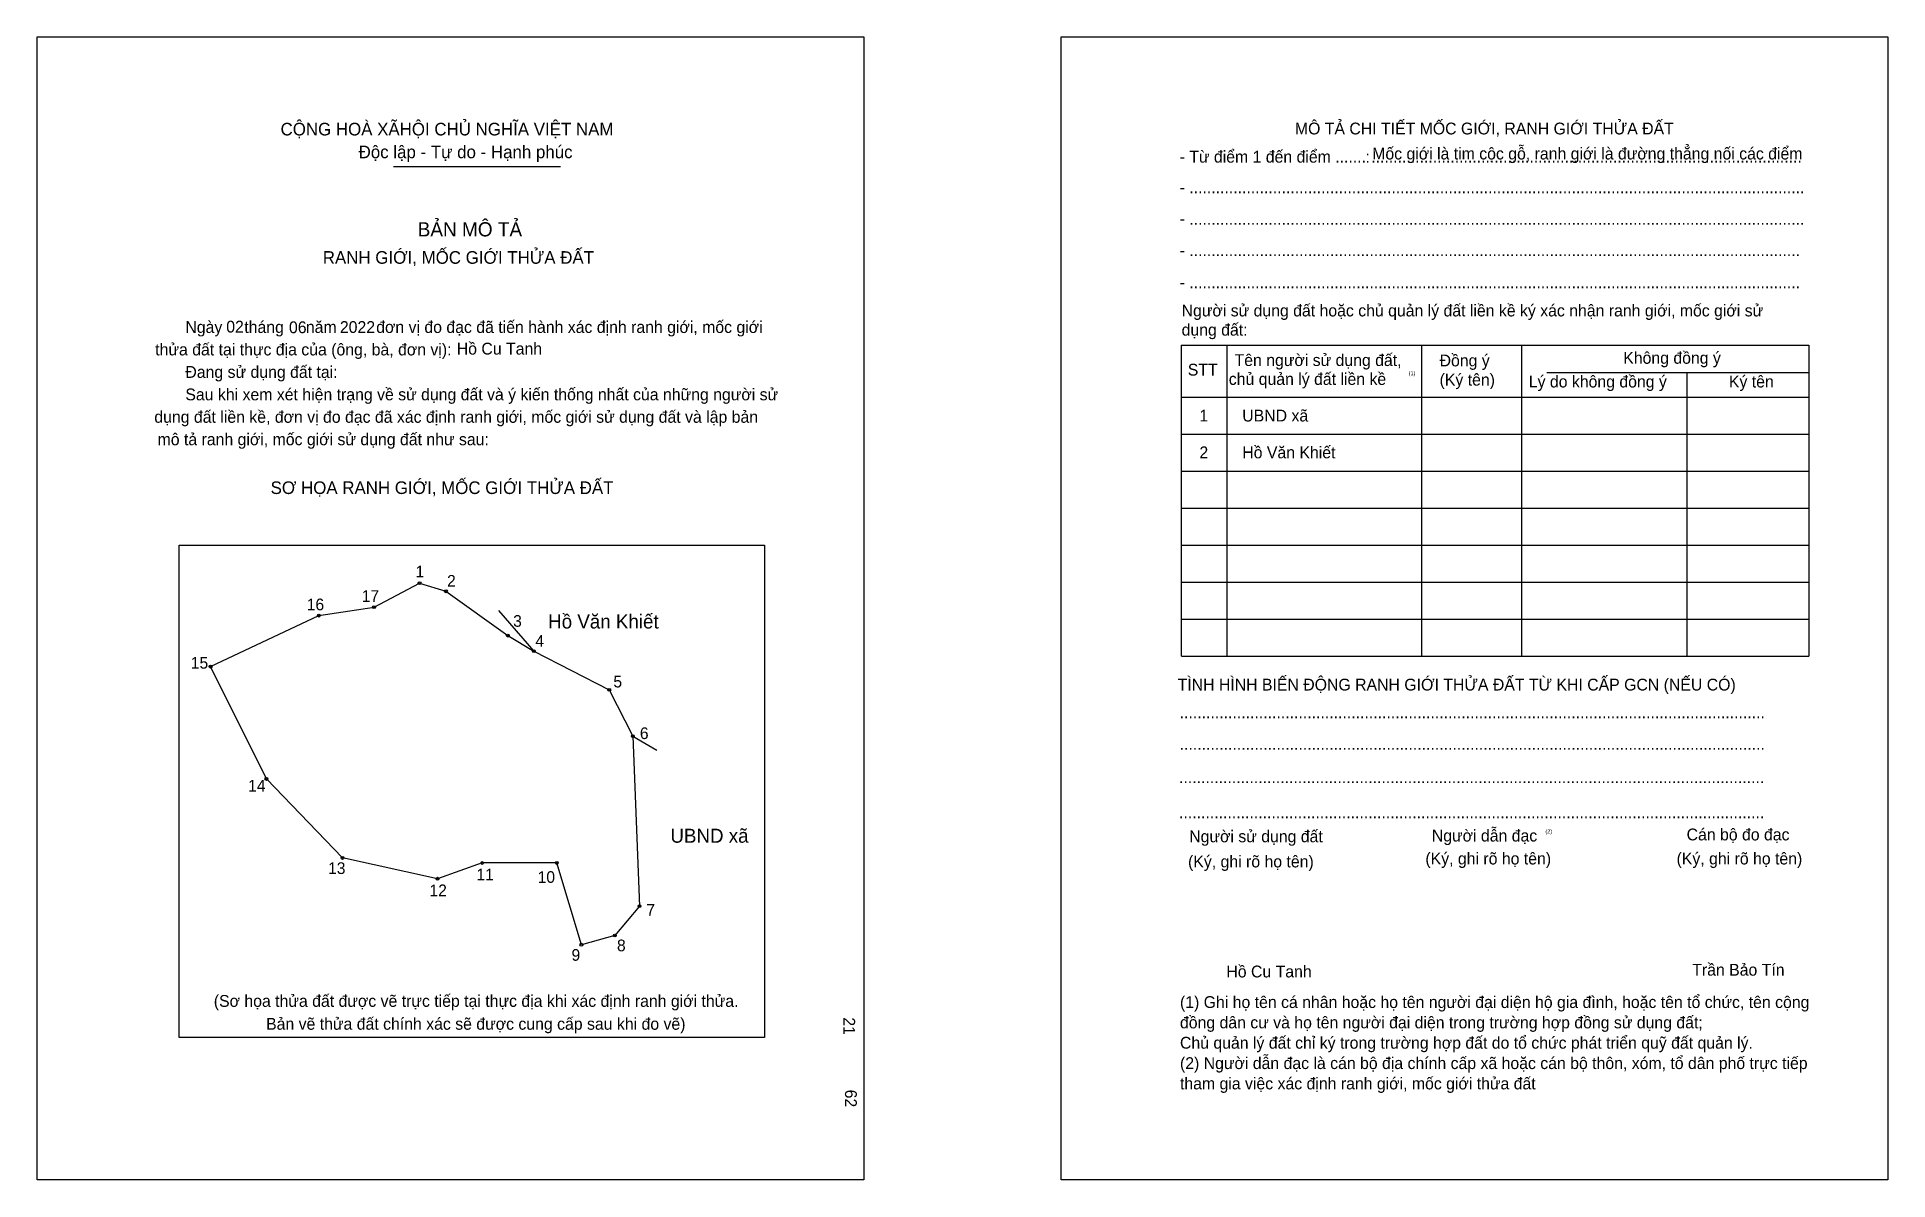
# Model space of a CAD drawing. Extents: x 547148 to 547825, y 1824891 to 1825309.
import ezdxf

# ---------------------------------------------------------------- set-up
doc = ezdxf.new("R2010")
doc.units = 0
for name, color, linetype in [('bmtKhungInTrang1', 7, 'Continuous'), ('bmtKhungInTrang2', 7, 'Continuous'), ('bmtNoiDung', 7, 'Continuous'), ('bmtTemplate', 7, 'Continuous'), ('CanhThua', 7, 'Continuous'), ('MocDinhThua', 7, 'Continuous'), ('RauThua', 7, 'Continuous'), ('SoHieuDinhThua', 7, 'Continuous'), ('TenChuLanCan', 7, 'Continuous')]:
    doc.layers.add(name, color=color, linetype=linetype)

msp = doc.modelspace()

# ---------------------------------------------------------------- linework, layer by layer
at = {"layer": 'bmtKhungInTrang1'}
msp.add_lwpolyline([(547148.11, 1825308.88), (547450.44, 1825308.88), (547450.44, 1824890.72), (547148.11, 1824890.72)], close=True, dxfattribs=at)
at = {"layer": 'bmtKhungInTrang2'}
msp.add_lwpolyline([(547522.53, 1825308.88), (547824.86, 1825308.88), (547824.86, 1824890.72), (547522.53, 1824890.72)], close=True, dxfattribs=at)
at = {"layer": 'bmtTemplate'}
for p, q in [((547278.39, 1825261.48), (547339.53, 1825261.48)), ((547583.18, 1825196.09), (547583.18, 1825082.41)), ((547654.3, 1825196.09), (547654.3, 1825082.41)), ((547690.89, 1825196.23), (547690.89, 1825082.41)), ((547795.92, 1825196.09), (547795.92, 1825082.41)), ((547700.17, 1825186.08), (547795.92, 1825186.08)), ((547566.6, 1825177.14), (547795.92, 1825177.14)), ((547566.6, 1825163.61), (547795.92, 1825163.61)), ((547566.6, 1825150.08), (547795.92, 1825150.08)), ((547566.6, 1825136.54), (547795.92, 1825136.54)), ((547566.6, 1825123.01), (547795.92, 1825123.01)), ((547566.6, 1825109.48), (547795.92, 1825109.48)), ((547566.6, 1825095.94), (547795.92, 1825095.94)), ((547566.6, 1825082.41), (547795.92, 1825082.41))]:
    msp.add_line(p, q, dxfattribs=at)
for points in [[(547566.46, 1825196.09), (547795.92, 1825196.09)], [(547566.46, 1825196.09), (547566.46, 1825082.41)], [(547751.28, 1825185.94), (547751.28, 1825082.41)]]:
    msp.add_lwpolyline(points, dxfattribs=at)
msp.add_lwpolyline([(547200.12, 1824942.8), (547200.12, 1825123), (547414.04, 1825123), (547414.04, 1824942.8)], close=True, dxfattribs=at)
at = {"layer": 'CanhThua'}
for p, q in [((547271.33, 1825100.29), (547288, 1825109.06)), ((547288, 1825109.06), (547297.64, 1825106.08)), ((547297.64, 1825106.08), (547320.22, 1825089.88)), ((547251.16, 1825097.19), (547271.33, 1825100.29)), ((547211.58, 1825078.53), (547251.16, 1825097.19)), ((547320.22, 1825089.88), (547329.78, 1825084.21)), ((547329.78, 1825084.21), (547357.34, 1825070.04)), ((547231.96, 1825037.43), (547211.58, 1825078.53)), ((547357.34, 1825070.04), (547365.92, 1825053.09)), ((547365.92, 1825053.09), (547368.36, 1824990.91)), ((547259.8, 1825008.54), (547231.96, 1825037.43)), ((547294.51, 1825000.95), (547259.8, 1825008.54)), ((547310.83, 1825006.69), (547294.51, 1825000.95)), ((547338.15, 1825006.7), (547310.83, 1825006.69)), ((547347.14, 1824976.8), (547338.15, 1825006.7)), ((547368.36, 1824990.91), (547359.38, 1824980.15)), ((547359.38, 1824980.15), (547347.14, 1824976.8))]:
    msp.add_line(p, q, dxfattribs=at)
at = {"layer": 'MocDinhThua'}
for centre in [(547288, 1825109.06), (547297.64, 1825106.08), (547271.33, 1825100.29), (547251.16, 1825097.19), (547320.22, 1825089.88), (547211.58, 1825078.53), (547329.78, 1825084.21), (547357.34, 1825070.04), (547365.92, 1825053.09), (547231.96, 1825037.43), (547259.8, 1825008.54), (547310.83, 1825006.69), (547338.15, 1825006.7), (547294.51, 1825000.95), (547368.36, 1824990.91), (547347.14, 1824976.8), (547359.38, 1824980.15)]:
    msp.add_circle(centre, 0.513, dxfattribs=at)
at = {"layer": 'RauThua'}
for p, q in [((547316.78, 1825099.08), (547329.78, 1825084.21)), ((547365.92, 1825053.09), (547374.67, 1825047.92))]:
    msp.add_line(p, q, dxfattribs=at)

# ---------------------------------------------------------------- texts
at = {"layer": 'bmtNoiDung'}
for s, height, p in [('02', 4.326, (547217.29, 1825200.75)), ('06', 4.326, (547240.23, 1825200.51)), ('2022', 4.326, (547258.84, 1825200.6)), ('Hồ Cu Tanh', 4.326, (547301.58, 1825192.7)), ('1', 4.33, (547573.11, 1825168.21)), ('UBND xã ', 4.326, (547588.77, 1825168.21)), ('2', 4.33, (547573.11, 1825154.74)), ('Hồ Văn Khiết ', 4.3258, (547588.77, 1825154.74)), ('Hồ Cu Tanh', 4.326, (547582.96, 1824964.83))]:
    msp.add_text(s, height=height, dxfattribs=at).set_placement(p)
for s, p in [('21', (547442.91, 1824950.24)), ('62', (547443.52, 1824923.77))]:
    msp.add_text(s, height=4.326, rotation=270, dxfattribs=at).set_placement(p)
at = {"layer": 'bmtTemplate'}
for s, height, p in [('CỘNG HOÀ XÃHỘI CHỦ NGHĨA VIỆT NAM', 4.6142, (547237.16, 1825272.86)), ('MÔ TẢ CHI TIẾT MỐC GIỚI, RANH GIỚI THỬA ĐẤT', 4.3241, (547608.02, 1825273.23)), ('Độc lập - Tự do - Hạnh phúc', 4.6142, (547265.7, 1825264.52)), ('Mốc giới là tim cộc gỗ, ranh giới là đường thẳng nối các điểm', 4.3241, (547636.29, 1825264.07)), ('- Từ điểm 1 đến điểm .......', 4.3241, (547565.87, 1825262.92)), (':', 4.32, (547633.8, 1825262.92)), ('..................................................................................................', 4.3241, (547635.93, 1825262.92)), ('- ............................................................................................................................................', 4.32414, (547565.87, 1825251.71)), ('BẢN MÔ TẢ', 5.191, (547287.29, 1825235.92)), ('- ............................................................................................................................................', 4.32414, (547565.87, 1825240.21)), ('RANH GIỚI, MỐC GIỚI THỬA ĐẤT', 4.6142, (547252.59, 1825225.91)), ('- ...........................................................................................................................................', 4.32414, (547565.87, 1825228.71)), ('- ...........................................................................................................................................', 4.32414, (547565.87, 1825216.93)), ('Người sử dụng đất hoặc chủ quản lý đất liền kề ký xác nhận ranh giới, mốc giới sử', 4.3241, (547566.6, 1825206.65)), ('Ngày     tháng     năm         đơn vị đo đạc đã tiến hành xác định ranh giới, mốc giới ', 4.3258, (547202.35, 1825200.61)), ('dụng đất:', 4.324, (547566.6, 1825199.61)), ('thửa đất tại thực địa của (ông, bà, đơn vị):', 4.3258, (547191.33, 1825192.39)), ('Không đồng ý', 4.3241, (547728.07, 1825189.33)), ('Đang sử dụng đất tại:', 4.3258, (547202.35, 1825184.17)), ('STT', 4.324, (547568.86, 1825185)), ('Tên người sử dụng đất,', 4.3241, (547585.97, 1825188.51)), ('Đồng ý', 4.324, (547660.92, 1825188.38)), ('Sau khi xem xét hiện trạng về sử dụng đất và ý kiến thống nhất của những người sử ', 4.3258, (547202.35, 1825175.96)), ('chủ quản lý đất liền kề', 4.3241, (547583.85, 1825181.6)), ('(1)', 1.442, (547649.62, 1825185.15)), ('(Ký tên)', 4.324, (547660.92, 1825181.34)), ('Lý do không đồng ý', 4.3241, (547693.54, 1825180.66)), ('Ký tên', 4.324, (547766.71, 1825180.66)), ('dụng đất liền kề, đơn vị đo đạc đã xác định ranh giới, mốc giới sử dụng đất và lập bản', 4.3258, (547191, 1825167.74)), ('mô tả ranh giới, mốc giới sử dụng đất như sau:', 4.3258, (547192.19, 1825159.53)), ('SƠ HỌA RANH GIỚI, MỐC GIỚI THỬA ĐẤT', 4.6142, (547233.52, 1825141.68)), ('TÌNH HÌNH BIẾN ĐỘNG RANH GIỚI THỬA ĐẤT TỪ KHI CẤP GCN (NẾU CÓ)', 4.3241, (547565.14, 1825069.79)), ('.....................................................................................................................................', 4.33062, (547565.87, 1825059.62)), ('.....................................................................................................................................', 4.33062, (547565.87, 1825048.11)), ('.....................................................................................................................................', 4.33062, (547565.65, 1825035.93)), ('.....................................................................................................................................', 4.33062, (547565.65, 1825023.08)), ('Người sử dụng đất', 4.3241, (547569.39, 1825014.28)), ('Người dẫn đạc', 4.3241, (547658.09, 1825014.55)), ('(2)', 1.442, (547699.61, 1825017.53)), ('Cán bộ đo đạc', 4.3241, (547751.24, 1825014.96)), ('(Ký, ghi rõ họ tên)', 4.3241, (547568.95, 1825005.08)), ('(Ký, ghi rõ họ tên)', 4.3241, (547655.73, 1825006.16)), ('(Ký, ghi rõ họ tên)', 4.3241, (547747.57, 1825006.16)), ('Trần Bảo Tín', 4.3241, (547753.3, 1824965.47)), ('(Sơ họa thửa đất được vẽ trực tiếp tại thực địa khi xác định ranh giới thửa.', 4.3258, (547212.74, 1824954.06)), ('(1) Ghi họ tên cá nhân hoặc họ tên người đại diện hộ gia đình, hoặc tên tổ chức, tên cộng', 4.3241, (547566, 1824953.64)), ('Bản vẽ thửa đất chính xác sẽ được cung cấp sau khi đo vẽ)', 4.3258, (547231.86, 1824945.69)), ('đồng dân cư và họ tên người đại diện trong trường hợp đồng sử dụng đất;', 4.3241, (547566, 1824946.2)), ('Chủ quản lý đất chỉ ký trong trường hợp đất do tổ chức phát triển quỹ đất quản lý.', 4.3241, (547566, 1824938.76)), ('(2) Người dẫn đạc là cán bộ địa chính cấp xã hoặc cán bộ thôn, xóm, tổ dân phố trực tiếp', 4.3241, (547566, 1824931.31)), ('tham gia việc xác định ranh giới, mốc giới thửa đất', 4.3241, (547566, 1824923.87))]:
    msp.add_text(s, height=height, dxfattribs=at).set_placement(p)
at = {"layer": 'SoHieuDinhThua'}
for s, height, p in [('1', 4.27, (547286.5, 1825111.18)), ('17', 4.273, (547266.81, 1825102.22)), ('2', 4.27, (547298.03, 1825107.78)), ('16', 4.273, (547246.73, 1825099.14)), ('3', 4.27, (547322.2, 1825093.1)), ('4', 4.27, (547330.33, 1825085.81)), ('15', 4.273, (547204.34, 1825077.8)), ('5', 4.27, (547358.84, 1825070.92)), ('6', 4.27, (547368.53, 1825052.03)), ('14', 4.273, (547225.3, 1825032.83)), ('13', 4.273, (547254.53, 1825002.67)), ('11', 4.273, (547308.78, 1825000.35)), ('12', 4.273, (547291.61, 1824994.55)), ('10', 4.273, (547331.15, 1824999.42)), ('7', 4.27, (547370.89, 1824987.39)), ('8', 4.27, (547360.16, 1824974.41)), ('9', 4.27, (547343.54, 1824970.92))]:
    msp.add_text(s, height=height, dxfattribs=at).set_placement(p)
at = {"layer": 'TenChuLanCan'}
for s, height, p in [('Hồ Văn Khiết', 5.1271, (547334.99, 1825092.48)), ('UBND xã', 5.127, (547379.69, 1825014.1))]:
    msp.add_text(s, height=height, dxfattribs=at).set_placement(p)

doc.saveas('drawing.dxf')
